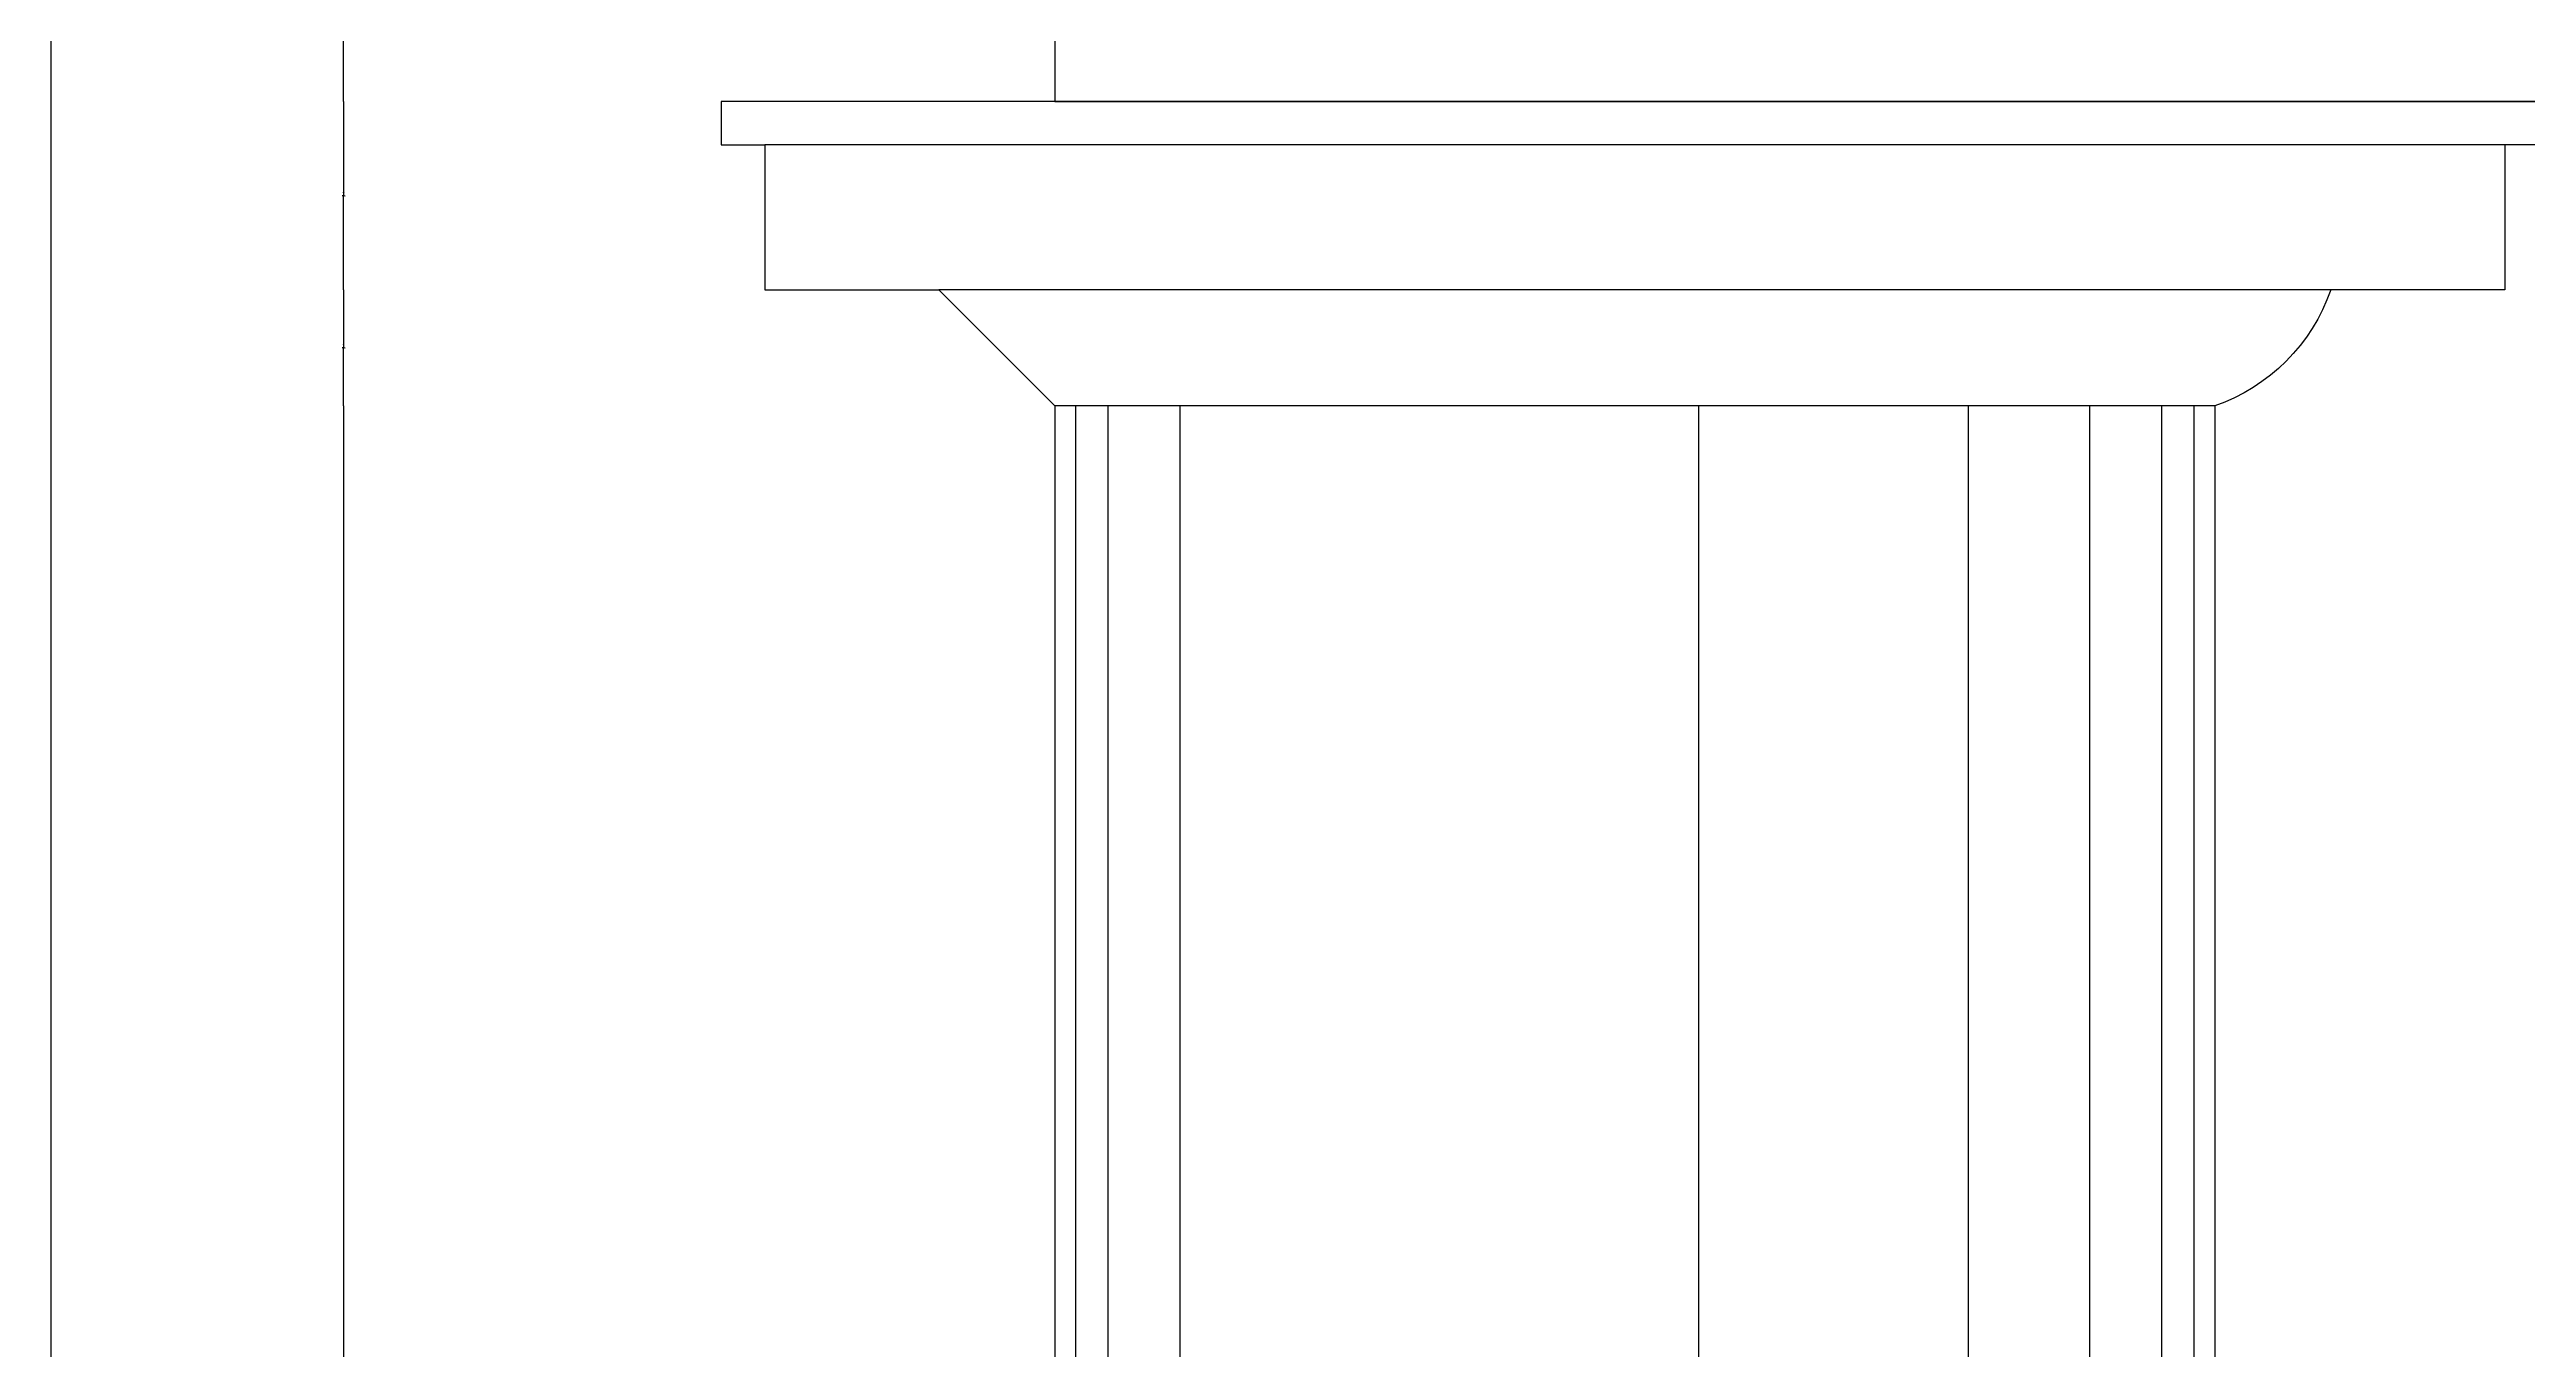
# Model space of a CAD drawing. Header units: metres. Extents: x 223 to 5375, y 130 to 7012.
# Drawn here: x 223 to 1077, y 5663 to 6111 of the extents above; entities that cross this region are included whole.
import ezdxf

# ---------------------------------------------------------------- set-up
doc = ezdxf.new("R2010")
doc.units = ezdxf.units.M
for name, color, linetype in [('3', 3, 'Continuous'), ('4', 4, 'Continuous'), ('DIM', 3, 'Continuous')]:
    doc.layers.add(name, color=color, linetype=linetype)
doc.dimstyles.get("Standard").update_dxf_attribs({"dimtxt": 2.5, "dimasz": 2.5, "dimexe": 1.25, "dimexo": 0.625, "dimtad": 1, "dimcen": 2.5, "dimazin": 3, "dimtfac": 1, "dimtmove": 0, "dimatfit": 3})

# ---------------------------------------------------------------- blocks, each defined once
blk = doc.blocks.new('*D6')
for p, q in [((223.31, 6693.3), (223.31, 4640.8)), ((223.06, 4640.8), (222.81, 4640.8)), ((223.31, 2588.3), (223.31, 4640.8)), ((223.31, 4640.8), (223.31, 4640.8)), ((223.56, 4640.8), (223.81, 4640.8))]:
    blk.add_line(p, q)
at = {"layer": 'Defpoints'}
for p in [(223.31, 6693.3), (223.31, 4640.8), (223.31, 2588.3)]:
    blk.add_point(p, dxfattribs=at)
at = {"layer": 'DIM', "insert": (223.31, 4641.925), "char_height": 1, "attachment_point": 5}
blk.add_mtext('0', dxfattribs=at)
blk = doc.blocks.new('*D23')
for p, q in [((324.22, 5988.3), (324.22, 4693.3)), ((323.97, 4693.3), (323.72, 4693.3)), ((324.22, 3398.3), (324.22, 4693.3)), ((324.22, 4693.3), (324.22, 4693.3)), ((324.47, 4693.3), (324.72, 4693.3))]:
    blk.add_line(p, q)
at = {"layer": 'Defpoints'}
for p in [(324.22, 5988.3), (324.22, 4693.3), (324.22, 3398.3)]:
    blk.add_point(p, dxfattribs=at)
at = {"layer": 'DIM', "insert": (324.22, 4694.425), "char_height": 1, "attachment_point": 5}
blk.add_mtext('0', dxfattribs=at)
blk = doc.blocks.new('*D24')
for p, q in [((324.22, 6028.3), (324.22, 6008.3)), ((323.97, 6008.3), (323.72, 6008.3)), ((324.22, 5988.3), (324.22, 6008.3)), ((324.22, 6008.3), (324.22, 6008.3)), ((324.47, 6008.3), (324.72, 6008.3))]:
    blk.add_line(p, q)
at = {"layer": 'Defpoints'}
for p in [(324.22, 6028.3), (324.22, 6008.3), (324.22, 5988.3)]:
    blk.add_point(p, dxfattribs=at)
at = {"layer": 'DIM', "insert": (324.22, 6009.425), "char_height": 1, "attachment_point": 5}
blk.add_mtext('0', dxfattribs=at)
blk = doc.blocks.new('*D25')
for p, q in [((324.22, 6593.3), (324.22, 6343.3)), ((323.97, 6343.3), (323.72, 6343.3)), ((324.22, 6093.3), (324.22, 6343.3)), ((324.22, 6343.3), (324.22, 6343.3)), ((324.47, 6343.3), (324.72, 6343.3))]:
    blk.add_line(p, q)
at = {"layer": 'Defpoints'}
for p in [(324.22, 6593.3), (324.22, 6343.3), (324.22, 6093.3)]:
    blk.add_point(p, dxfattribs=at)
at = {"layer": 'DIM', "insert": (324.22, 6344.425), "char_height": 1, "attachment_point": 5}
blk.add_mtext('0', dxfattribs=at)
blk = doc.blocks.new('*D26')
for p, q in [((324.22, 6093.3), (324.22, 6060.8)), ((323.97, 6060.8), (323.72, 6060.8)), ((324.22, 6028.3), (324.22, 6060.8)), ((324.22, 6060.8), (324.22, 6060.8)), ((324.47, 6060.8), (324.72, 6060.8))]:
    blk.add_line(p, q)
at = {"layer": 'Defpoints'}
for p in [(324.22, 6093.3), (324.22, 6060.8), (324.22, 6028.3)]:
    blk.add_point(p, dxfattribs=at)
at = {"layer": 'DIM', "insert": (324.22, 6061.925), "char_height": 1, "attachment_point": 5}
blk.add_mtext('0', dxfattribs=at)

msp = doc.modelspace()

# ---------------------------------------------------------------- linework, layer by layer
at = {"layer": '3'}
for p, q in [((569.42, 6093.3), (1084.42, 6093.3)), ((1069.42, 6078.3), (469.42, 6078.3)), ((1009.42, 6028.3), (529.42, 6028.3)), ((969.42, 5988.3), (569.42, 5988.3)), ((576.56, 5988.3), (576.56, 3398.3)), ((587.79, 5988.3), (587.79, 3398.3)), ((612.56, 5988.3), (612.56, 3398.3)), ((791.41, 5988.3), (791.41, 3398.3)), ((884.39, 5988.3), (884.39, 3398.3)), ((926.28, 5988.3), (926.28, 3398.3)), ((951.04, 5988.3), (951.04, 3398.3)), ((962.27, 5988.3), (962.27, 3398.3))]:
    msp.add_line(p, q, dxfattribs=at)
at = {"layer": '4'}
msp.add_line((3099.42, 6093.3), (569.42, 6093.3), dxfattribs=at)
for points in [[(3099.42, 3398.3), (3099.42, 5988.3, 0.23), (3139.42, 6028.3), (3199.42, 6028.3), (3199.42, 6078.3), (3214.42, 6078.3), (3214.42, 6093.3), (3099.42, 6093.3), (3099.42, 6593.3), (3264.42, 6593.3), (3264.42, 6693.3), (404.42, 6693.3), (404.42, 6593.3), (569.42, 6593.3), (569.42, 6093.3), (454.42, 6093.3), (454.42, 6078.3), (469.42, 6078.3), (469.42, 6028.3), (529.42, 6028.3), (569.42, 5988.3), (569.42, 3398.3)], [(1084.42, 6093.3), (1084.42, 6078.3), (1069.42, 6078.3), (1069.42, 6028.3), (1009.42, 6028.3, -0.23), (969.42, 5988.3), (969.42, 3398.3, -0.28), (1009.42, 3358.3), (1039.42, 3358.3), (1039.42, 3328.3), (1079.42, 3328.3), (1079.42, 3278.3), (1134.42, 3278.3), (1134.42, 3238.3), (1114.42, 3238.3), (1114.42, 3223.3), (1104.42, 3223.3), (1104.42, 3188.3), (1079.42, 3188.3), (1079.42, 2588.3)]]:
    msp.add_lwpolyline(points, format="xyb", dxfattribs=at)

# ---------------------------------------------------------------- dimensions: what is measured, and where the dimension line sits
at = {"layer": 'DIM'}
for base, p1, p2, picture, middle in [((223.31, 4640.8), (223.31, 6693.3), (223.31, 2588.3), '*D6', (223.31, 4641.925)), ((324.22, 6343.3), (324.22, 6593.3), (324.22, 6093.3), '*D25', (324.22, 6344.425)), ((324.22, 6060.8), (324.22, 6093.3), (324.22, 6028.3), '*D26', (324.22, 6061.925)), ((324.22, 6008.3), (324.22, 6028.3), (324.22, 5988.3), '*D24', (324.22, 6009.425)), ((324.22, 4693.3), (324.22, 5988.3), (324.22, 3398.3), '*D23', (324.22, 4694.425))]:
    dim = msp.add_linear_dim(base=base, p1=p1, p2=p2, dimstyle='Standard', dxfattribs=at)
    dim.commit()
    dim.dimension.update_dxf_attribs({"geometry": picture, "text_midpoint": middle})

doc.saveas('drawing.dxf')
